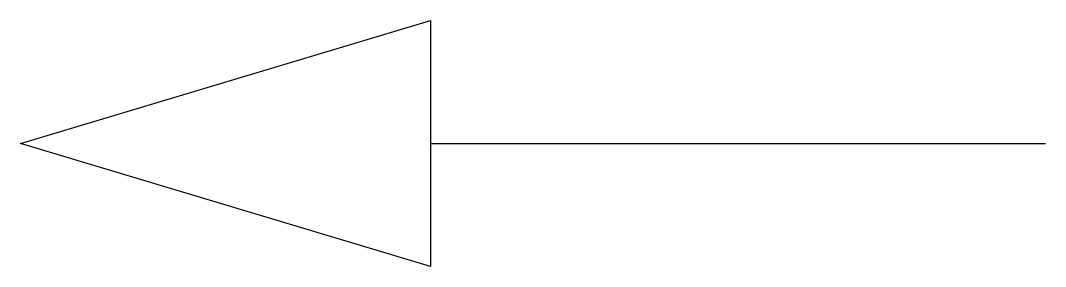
# Model space of a CAD drawing. Extents: x 0 to 50, y -6 to 6.
import ezdxf

# ---------------------------------------------------------------- set-up
doc = ezdxf.new("R2010")
doc.units = 0
doc.layers.get('0').update_dxf_attribs({"linetype": 'CONTINUOUS'})

msp = doc.modelspace()

# ---------------------------------------------------------------- linework, layer by layer
msp.add_line((20, 0), (50, 0))
msp.add_lwpolyline([(0, 0), (20, 6), (20, -6)], close=True)

doc.saveas('drawing.dxf')
